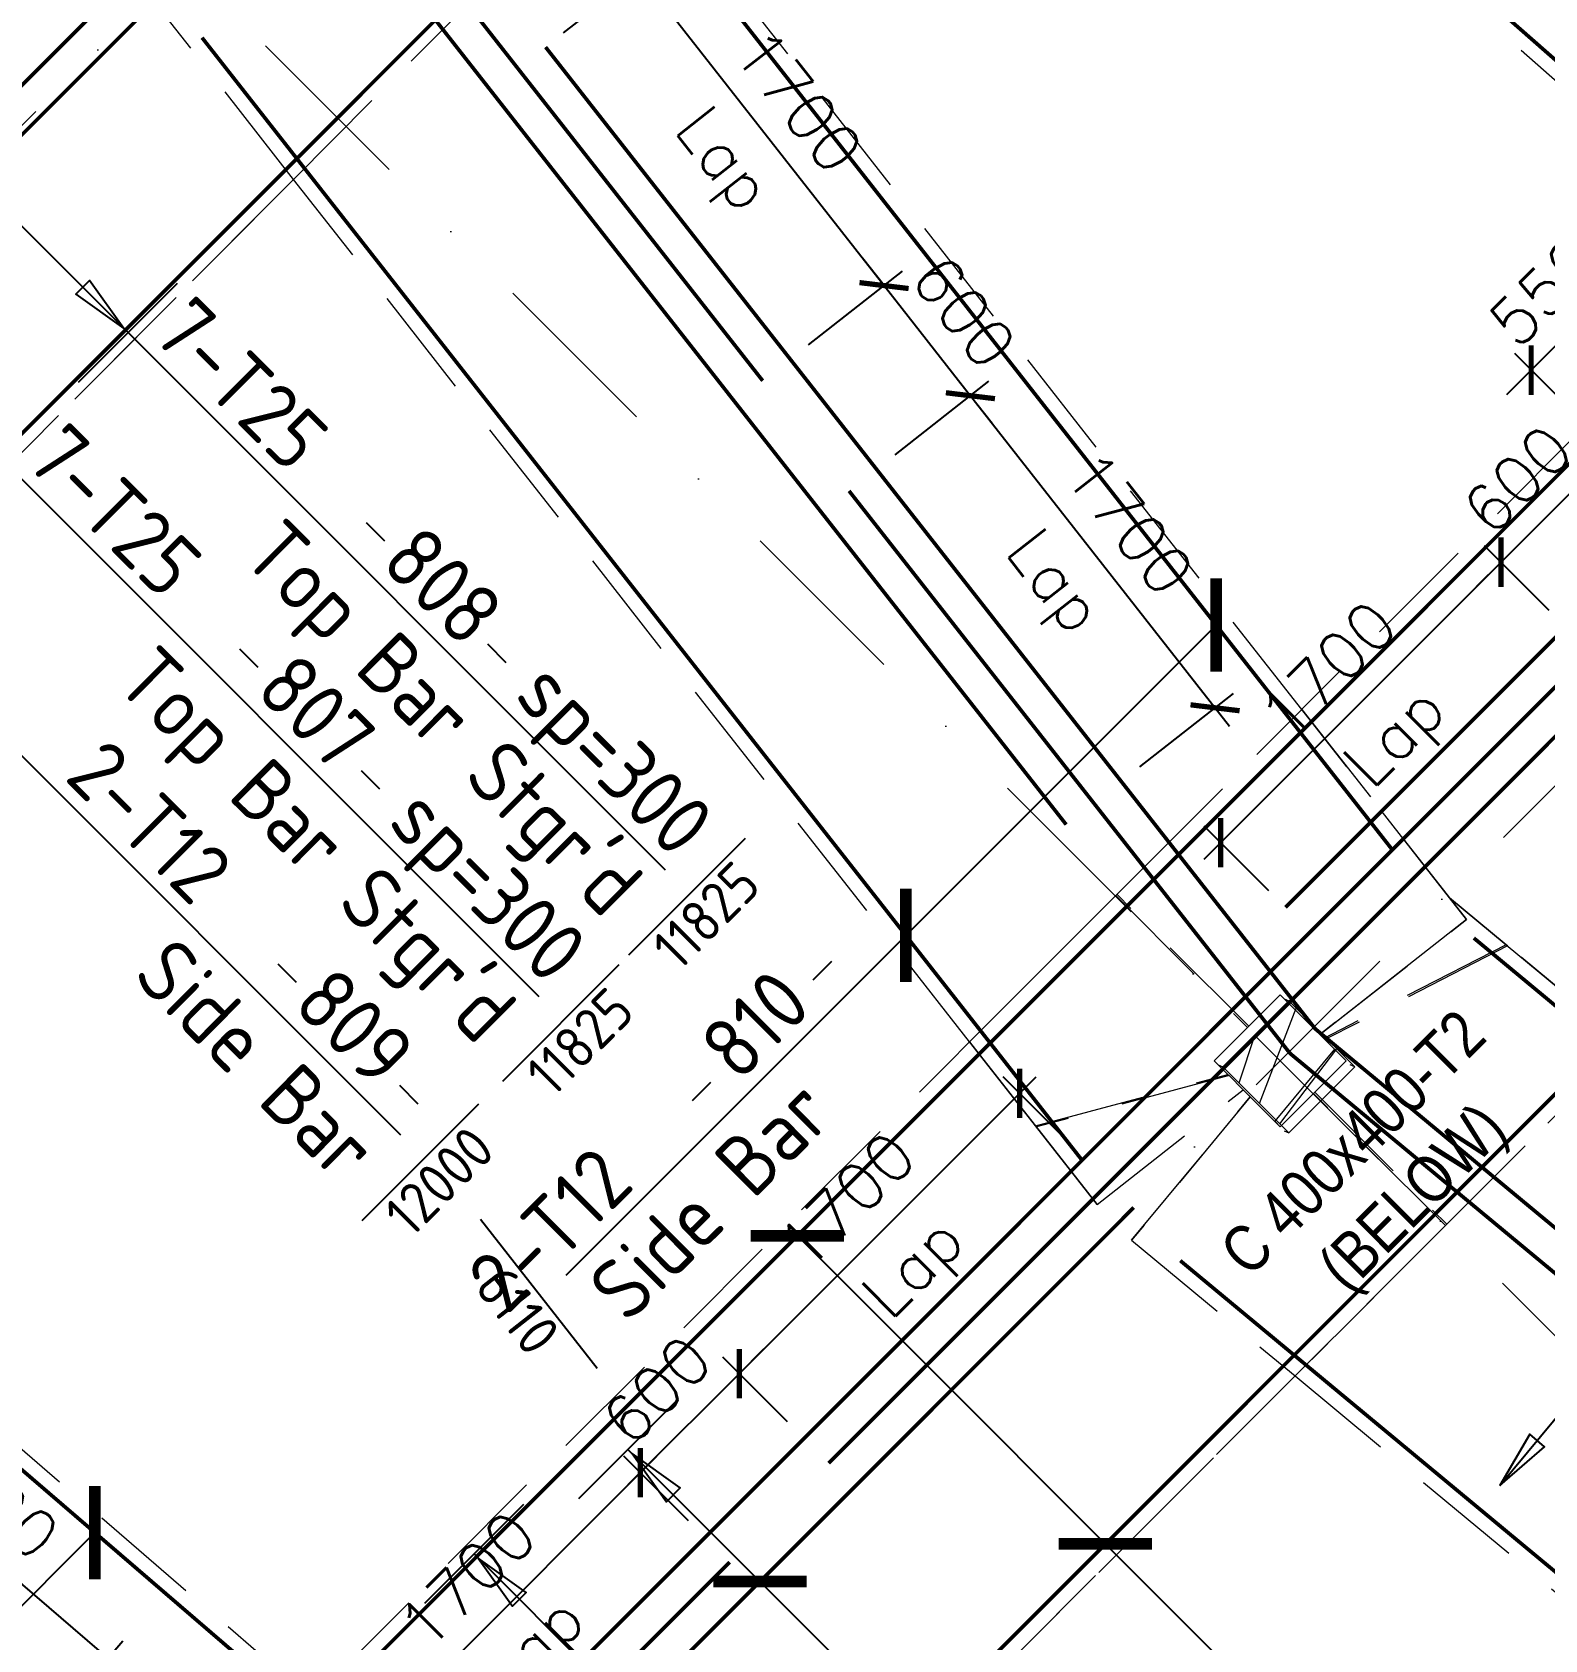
# Model space of a CAD drawing. Extents: x 660761725 to 1323371458, y 2734871439 to 5470067957.
# Drawn here: x 662068528 to 662075015, y 2735060194 to 2735067085 of the extents above; entities that cross this region are included whole.
import ezdxf
from ezdxf.enums import TextEntityAlignment as Align

# ---------------------------------------------------------------- set-up
doc = ezdxf.new("R2010")
doc.units = 0
for name, pattern in [('AXES', [1.95, 1.2, -0.25, 0.25, -0.25]), ('Hidden', [714.375, 476.25, -238.125]), ('sbp_axis_short', [10, 5, -2.5, 0, -2.5])]:
    doc.linetypes.add(name, pattern=pattern)
doc.layers.add('A-DETL', color=5, linetype='Continuous', lineweight=9, true_color=0x0000ff)
for name, color, linetype, lineweight in [('A-FLOR-PATT', 7, 'Continuous', 15), ('S-COLS-IDEN', 7, 'Continuous', 9), ('S-GRID', 7, 'Continuous', 9)]:
    doc.layers.add(name, color=color, linetype=linetype, lineweight=lineweight)
for name, color, linetype in [('S-AXIS', 20, 'AXES'), ('S-DIMI', 100, 'Continuous'), ('S-RBAR-T12', 151, 'Continuous'), ('S-RBAR-T25', 51, 'Continuous'), ('S-RDIMO', 8, 'Continuous'), ('S-RSYMB', 7, 'Continuous'), ('S-SIMPLETEXT', 7, 'Continuous')]:
    doc.layers.add(name, color=color, linetype=linetype)
doc.styles.add('Arial Narrow_1', font='ARIALN.TTF', dxfattribs={"height": 199.9999999999998})
doc.styles.add('ARMACAD', font='isocp.shx')
doc.styles.add('ROMANS', font='romans.shx')
doc.dimstyles.new('S-DIMI-100', dxfattribs={"dimscale": 100, "dimtxt": 2, "dimasz": 1.5, "dimexe": 1, "dimexo": 1, "dimgap": 1, "dimtad": 1, "dimdec": 0, "dimzin": 12, "dimdsep": 46, "dimtxsty": 'ROMANS', "dimblk": 'ARCHTICK', "dimcen": 0.09, "dimdle": 1, "dimclrd": 8, "dimclre": 8, "dimclrt": 4, "dimadec": 0, "dimazin": 3, "dimtfac": 1, "dimtdec": 0, "dimtix": 1, "dimtmove": 1, "dimatfit": 3, "dimtolj": 1, "dimtzin": 0, "dimarcsym": 0})
pattern_1 = [(74.99999999999999, (0, 0), (-153.3407249233896, 41.08752341002518), [])]

# ---------------------------------------------------------------- blocks, each defined once
blk = doc.blocks.new('I am… All Range.')
at = {"layer": 'S-GRID', "color": 8, "linetype": 'sbp_axis_short', "lineweight": 13, "ltscale": 150}
for p, q in [((662618010.1861551, 2734519029.21969), (662684113.7569702, 2734585132.790505)), ((662622712.44625, 2734514326.959595), (662688816.0170653, 2734580430.53041)), ((662656650.5753036, 2734569695.938403), (662679193.2130787, 2734547153.300627))]:
    blk.add_line(p, q, dxfattribs=at)
blk = doc.blocks.new('I am… Atomic.')
at = {"layer": 'A-FLOR-PATT', "transparency": 33554600}
h = blk.add_hatch(dxfattribs=at)
h.set_pattern_fill('ANSI31', color=8, scale=50, angle=30, style=0)
h.set_pattern_definition(pattern_1)
edge = h.paths.add_edge_path()
edge.add_line((662389967.6433319, 2734579123.010657), (662390007.8012236, 2734579503.468677))
edge.add_line((662342114.705975, 2734544592.546931), (662390007.8012234, 2734579503.468677))
edge.add_line((662363195.8073889, 2734559608.047176), (662389967.7690635, 2734579123.040917))
edge.add_line((662362417.6524743, 2734559040.823584), (662363719.8899552, 2734559990.06879))
edge.add_line((662346720.4841449, 2734547598.623516), (662362783.6519626, 2734559307.613063))
edge.add_line((662345821.5310795, 2734546943.346041), (662347578.010761, 2734548223.703842))
edge.add_line((662342292.6126368, 2734544370.997322), (662346307.4227723, 2734547297.529027))
edge.add_line((662325865.2845687, 2734528370.671522), (662342114.6925843, 2734544592.5523))
edge.add_line((662340490.7204528, 2734542572.157625), (662342149.9785906, 2734544228.604904))
edge.add_line((662339422.0417168, 2734541505.28928), (662341320.3495216, 2734543400.381265))
edge.add_line((662336597.6306283, 2734538685.662872), (662340136.8031961, 2734542218.839921))
edge.add_line((662332705.8949801, 2734534800.520002), (662336243.7133716, 2734538332.345168))
edge.add_line((662332253.0745114, 2734534348.466631), (662332782.9359009, 2734534877.430412))
edge.add_line((662326312.3910785, 2734528417.846987), (662332351.9776915, 2734534447.202265))
edge.add_line((662325865.2845687, 2734528370.671522), (662326312.3910785, 2734528417.846987))
h = blk.add_hatch(dxfattribs=at)
h.set_pattern_fill('ANSI31', color=8, scale=50, angle=30, style=0)
h.set_pattern_definition(pattern_1)
edge = h.paths.add_edge_path()
edge.add_line((662389967.6433319, 2734579123.010657), (662390007.8012236, 2734579503.468677))
edge.add_line((662390178.8400514, 2734578972.951882), (662393574.2351673, 2734576558.543434))
edge.add_line((662390389.9110394, 2734578822.862847), (662389967.7690635, 2734579123.040917))
edge.add_line((662401600.1085552, 2734571260.373601), (662390007.8012234, 2734579503.468677))
edge.add_line((662401045.2346829, 2734570742.112331), (662400996.5411683, 2734571280.666277))
edge.add_line((662400996.5411683, 2734571280.666277), (662391834.41239, 2734577795.702194))
edge.add_line((662401631.7932035, 2734570909.939), (662401600.1085552, 2734571260.373601))
edge.add_line((662398386.0115408, 2734568087.393885), (662401045.2346829, 2734570742.112331))
edge.add_line((662378065.801715, 2734545768.423274), (662383150.2610395, 2734551353.010825))
edge.add_line((662383150.2610395, 2734551353.010825), (662388234.7203641, 2734556937.598375))
edge.add_line((662388234.7203641, 2734556937.598375), (662393319.1796887, 2734562522.185926))
edge.add_line((662393319.1796887, 2734562522.185926), (662398403.6390133, 2734568106.773477))
edge.add_line((662377177.0145457, 2734544792.211362), (662378389.7704264, 2734546124.258873))
edge.add_line((662345219.5168241, 2734509691.243385), (662350637.7770958, 2734515642.46591))
edge.add_line((662350637.7770958, 2734515642.46591), (662356056.0373675, 2734521593.688435))
edge.add_line((662356056.0373675, 2734521593.688435), (662361474.2976393, 2734527544.91096))
edge.add_line((662361474.2976393, 2734527544.91096), (662366892.5579109, 2734533496.133485))
edge.add_line((662366892.5579109, 2734533496.133485), (662372310.8181826, 2734539447.35601))
edge.add_line((662372310.8181826, 2734539447.35601), (662377729.0784543, 2734545398.578536))
edge.add_line((662345267.5598451, 2734509156.384884), (662400082.3408674, 2734569362.972085))
edge.add_line((662401418.6805061, 2734570690.601139), (662400941.3227103, 2734570214.051982))
edge.add_line((662400082.3408674, 2734569362.972085), (662401631.7932035, 2734570909.939))
h = blk.add_hatch(dxfattribs=at)
h.set_pattern_fill('ANSI31', color=8, scale=50, angle=30, style=0)
h.set_pattern_definition(pattern_1)
edge = h.paths.add_edge_path()
edge.add_line((662345468.2720397, 2734510142.524049), (662345661.1307589, 2734509588.669044))
edge.add_line((662345219.5168241, 2734509691.243385), (662350637.7770958, 2734515642.46591))
edge.add_line((662350637.7770958, 2734515642.46591), (662356056.0373675, 2734521593.688435))
edge.add_line((662356056.0373675, 2734521593.688435), (662361474.2976393, 2734527544.91096))
edge.add_line((662361474.2976393, 2734527544.91096), (662366892.5579109, 2734533496.133485))
edge.add_line((662366892.5579109, 2734533496.133485), (662372310.8181826, 2734539447.35601))
edge.add_line((662372310.8181826, 2734539447.35601), (662377729.0784543, 2734545398.578536))
edge.add_line((662345267.5598451, 2734509156.384884), (662400082.3408674, 2734569362.972085))
h = blk.add_hatch(dxfattribs=at)
h.set_pattern_fill('ANSI31', color=8, scale=50, angle=30, style=0)
h.set_pattern_definition(pattern_1)
h.paths.add_polyline_path([(662380192.7051047, 2734559237.537661), (662379909.9135776, 2734558954.746356), (662380192.2369643, 2734558671.943748), (662380475.0284916, 2734558954.735054)])
at = {"layer": 'A-DETL', "color": 8, "linetype": 'Hidden', "lineweight": 9}
for p, q in [((662380192.7051047, 2734559237.537661), (662379909.9135776, 2734558954.746356)), ((662380172.0984439, 2734559245.793886), (662380192.7051047, 2734559237.537661)), ((662380475.0284916, 2734558954.735054), (662380192.7051047, 2734559237.537661)), ((662379888.9645349, 2734558963.139759), (662379909.9135776, 2734558954.746356)), ((662379909.9135776, 2734558954.746356), (662380192.2369643, 2734558671.943748)), ((662380192.2369643, 2734558671.943748), (662380475.0284916, 2734558954.735054)), ((662380474.9117798, 2734558954.781815), (662380455.2210374, 2734558962.67107)), ((662380172.0871284, 2734558680.016943), (662380192.1202525, 2734558671.99051))]:
    blk.add_line(p, q, dxfattribs=at)
at = {"layer": 'S-COLS-IDEN', "color": 8, "char_height": 199.9999999999998, "attachment_point": 1, "rotation": 44.99999999999995, "style": 'Arial Narrow_1'}
for s, insert, width in [('C 400x400-T2', (662379881.7362993, 2734558188.091318), 1819.830624999998), ('(BELOW)', (662380302.685805, 2734558122.610284), 1218.564999999999)]:
    blk.add_mtext(s, dxfattribs=dict(at, insert=insert, width=width))
blk = doc.blocks.new('I am… Domination.')
at = {"layer": 'S-RDIMO', "color": 9, "linetype": 'Hidden', "lineweight": 9}
for p, q in [((662377966.3237282, 2734566139.302997), (662382192.4214953, 2734562430.927086)), ((662375924.8058695, 2734562758.880412), (662377346.4414991, 2734564187.081566)), ((662375924.8058695, 2734562758.880412), (662377346.4414991, 2734564187.081566)), ((662380248.2229004, 2734560486.728511), (662377346.4414991, 2734564187.081566)), ((662375924.8058695, 2734562758.880412), (662375310.212092, 2734563542.610695)), ((662382938.7847122, 2734563177.290303), (662379450.0051303, 2734559688.510721)), ((662372467.747779, 2734559285.856626), (662375924.8058695, 2734562758.880412)), ((662375924.8058695, 2734562758.880412), (662372467.747779, 2734559285.856626)), ((662378823.7015889, 2734559062.20718), (662375924.8058695, 2734562758.880412)), ((662379549.9254682, 2734559788.431059), (662380248.2229091, 2734560486.7285)), ((662380881.935059, 2734559678.618458), (662380248.2229091, 2734560486.7285)), ((662380248.2229091, 2734560486.7285), (662380881.9350667, 2734559678.618449)), ((662378823.7015889, 2734559062.20718), (662379549.9254682, 2734559788.431059)), ((662379450.0051303, 2734559688.510721), (662375348.5351304, 2734555587.040721)), ((662379450.0051303, 2734559688.510721), (662380015.270132, 2734559123.24572)), ((662380020.6605989, 2734559128.636187), (662379456.3041008, 2734559692.992685)), ((662380953.9217821, 2734559586.820954), (662380881.9350667, 2734559678.618449)), ((662380881.9350667, 2734559678.618449), (662381123.9015905, 2734559477.9141)), ((662380953.9217821, 2734559586.820954), (662380881.9350667, 2734559678.618449)), ((662380881.9350667, 2734559678.618449), (662380953.9217898, 2734559586.820944)), ((662381123.9015905, 2734559477.9141), (662380881.9350766, 2734559678.61844)), ((662380953.9217898, 2734559586.820944), (662380325.5131698, 2734559093.223719)), ((662380325.5552689, 2734559093.18162), (662380954.1480019, 2734559586.532478)), ((662380325.6132509, 2734559093.123638), (662380954.3994904, 2734559586.21178)), ((662380954.3994904, 2734559586.21178), (662380954.1480019, 2734559586.532478)), ((662381123.9015905, 2734559477.9141), (662380341.8612314, 2734559076.875657)), ((662381130.0162009, 2734559472.842205), (662380347.286585, 2734559071.450304)), ((662381123.9015905, 2734559477.9141), (662381130.0162009, 2734559472.842205)), ((662381130.0162009, 2734559472.842205), (662381123.9015905, 2734559477.9141)), ((662381123.9015905, 2734559477.9141), (662381639.8615359, 2734559049.940002)), ((662386503.502241, 2734555015.688388), (662381123.9015905, 2734559477.9141)), ((662376004.9775039, 2734556243.483095), (662372467.747779, 2734559285.856626)), ((662380155.3806504, 2734559263.356238), (662380020.6603906, 2734559128.635978)), ((662380325.5131698, 2734559093.223719), (662380155.3806523, 2734559263.356236)), ((662380015.270132, 2734559123.24572), (662379872.5379379, 2734558980.513525)), ((662379948.3392528, 2734559056.314841), (662380015.270132, 2734559123.24572)), ((662380020.6603906, 2734559128.635978), (662380015.270132, 2734559123.24572)), ((662380304.5520624, 2734559114.184826), (662380341.8612314, 2734559076.875657)), ((662380341.8612314, 2734559076.875657), (662380325.5552689, 2734559093.18162)), ((662379106.1791905, 2734558701.991605), (662378823.7015889, 2734559062.20718)), ((662378823.7015889, 2734559062.20718), (662379106.1791905, 2734558701.991605)), ((662380388.2217578, 2734559030.515131), (662380291.1707716, 2734558913.511738)), ((662380341.8612314, 2734559076.875657), (662380388.2217578, 2734559030.515131)), ((662380347.286585, 2734559071.450304), (662380341.8612314, 2734559076.875657)), ((662380438.2233628, 2734558980.513525), (662380347.286585, 2734559071.450304)), ((662380388.2217578, 2734559030.515131), (662380438.2233628, 2734558980.513525)), ((662381639.8615359, 2734559049.940002), (662380868.996153, 2734558279.074619)), ((662380869.6091596, 2734558279.687626), (662381639.8615359, 2734559049.940002)), ((662379872.5379379, 2734558980.513525), (662379931.2244226, 2734558921.827041)), ((662380438.2233628, 2734558980.513525), (662380237.7305814, 2734558780.020744)), ((662380303.5033113, 2734558845.793474), (662380438.2233628, 2734558980.513525)), ((662379106.1791905, 2734558701.991605), (662379931.2244226, 2734558921.827041)), ((662379935.9550122, 2734558917.096451), (662379110.0653226, 2734558697.036007)), ((662379931.2244226, 2734558921.827041), (662379935.9550122, 2734558917.096451)), ((662379935.9550122, 2734558917.096451), (662379996.6325474, 2734558856.418916)), ((662380291.1707716, 2734558913.511738), (662380131.7433406, 2734558721.308123)), ((662379370.2658561, 2734558365.22816), (662379996.6325474, 2734558856.418916)), ((662379370.7548053, 2734558364.604652), (662379996.7473645, 2734558856.304099)), ((662379517.7646952, 2734558211.680135), (662380027.2012796, 2734558825.850184)), ((662380027.32725, 2734558825.724214), (662379518.4385419, 2734558211.121199)), ((662379996.7473645, 2734558856.304099), (662380027.2012796, 2734558825.850184)), ((662380023.734477, 2734558829.316987), (662380021.7040626, 2734558831.347401)), ((662380027.2012796, 2734558825.850184), (662380023.734477, 2734558829.316987)), ((662380027.32725, 2734558825.724214), (662380155.3806504, 2734558697.670813)), ((662380237.7305814, 2734558780.020744), (662380298.1128445, 2734558840.403007)), ((662380298.1128445, 2734558840.403007), (662380303.5031031, 2734558845.793266)), ((662380864.2186927, 2734558274.297159), (662380298.1128445, 2734558840.403007)), ((662380303.5033113, 2734558845.793474), (662380869.6091596, 2734558279.687626)), ((662380155.3806504, 2734558697.670813), (662380237.7305814, 2734558780.020744)), ((662380237.7305814, 2734558780.020744), (662380155.3806504, 2734558697.670813)), ((662379370.2658561, 2734558365.22816), (662379106.1791905, 2734558701.991605)), ((662379106.1791905, 2734558701.991605), (662379370.2658561, 2734558365.22816)), ((662379110.0653226, 2734558697.036007), (662379106.1791905, 2734558701.991605)), ((662379106.1791905, 2734558701.991605), (662379110.0653226, 2734558697.036007)), ((662380155.3806504, 2734558697.670813), (662380131.7433406, 2734558721.308123)), ((662379370.7548053, 2734558364.604652), (662379370.2658561, 2734558365.22816)), ((662380219.5175982, 2734557629.596065), (662380864.2186927, 2734558274.297159)), ((662380864.2186927, 2734558274.297159), (662380219.5175982, 2734557629.596065)), ((662380864.2186927, 2734558274.297159), (662380869.6089514, 2734558279.687418)), ((662380868.996153, 2734558279.074619), (662380864.2186927, 2734558274.297159)), ((662379518.4385419, 2734558211.121199), (662379517.7646952, 2734558211.680135)), ((662379518.4385419, 2734558211.121199), (662380219.5175982, 2734557629.596065)), ((662377511.4928744, 2734554921.571341), (662380219.5175982, 2734557629.596065)), ((662380219.5175982, 2734557629.596065), (662377511.4928744, 2734554921.571341)), ((662380219.5175982, 2734557629.596065), (662385106.8360206, 2734553575.704457))]:
    blk.add_line(p, q, dxfattribs=at)
blk = doc.blocks.new('_ARCHTICK')
at = {"color": 0, "linetype": 'ByBlock', "const_width": 0.15}
blk.add_lwpolyline([(-0.5, -0.5), (0.5, 0.5)], dxfattribs=at)
blk = doc.blocks.new('*D761')
at = {"layer": 'S-DIMI', "color": 8, "lineweight": -2, "transparency": 16777216}
for p, q in [((662069863.200606, 2735059637.750566), (662071206.6588749, 2735060981.298064)), ((662071342.9148915, 2735060703.634437), (662071065.2375187, 2735060981.293368)), ((662070140.8732827, 2735059501.51299), (662069863.1959096, 2735059779.171922))]:
    blk.add_line(p, q, dxfattribs=at)
at = {"layer": 'S-DIMI', "color": 8, "lineweight": -2, "transparency": 16777216, "xscale": 150, "yscale": 150, "zscale": 150}
for p, rotation in [((662071135.950545, 2735060910.585038), 45.00190267468847), ((662069933.9089359, 2735059708.463592), 225.0019026746884)]:
    blk.add_blockref('_ARCHTICK', p, dxfattribs=dict(at, rotation=rotation))
at = {"layer": 'S-DIMI', "color": 4, "transparency": 16777216, "char_height": 200, "attachment_point": 5, "rotation": 45.00190267468847, "style": 'ROMANS'}
for s, insert in [('\\A1;1700', (662070393.5036883, 2735060450.940975)), ('\\A1;Lap', (662070699.9268022, 2735060144.538211))]:
    blk.add_mtext(s, dxfattribs=dict(at, insert=insert))
blk = doc.blocks.new('*D762')
at = {"layer": 'S-DIMI', "color": 8, "lineweight": -2, "transparency": 16777216}
for p, q in [((662071560.2005259, 2735061334.863194), (662071666.2630209, 2735061440.932733)), ((662071767.1648715, 2735061127.912593), (662071489.4874996, 2735061405.571524)), ((662071135.9505464, 2735060910.585036), (662071560.2005259, 2735061334.863194)), ((662071342.9148916, 2735060703.634436), (662071065.2375201, 2735060981.293366)), ((662071135.9505464, 2735060910.585036), (662071029.8880514, 2735060804.515497))]:
    blk.add_line(p, q, dxfattribs=at)
at = {"layer": 'S-DIMI', "color": 8, "lineweight": -2, "transparency": 16777216, "xscale": 150, "yscale": 150, "zscale": 150}
for p, rotation in [((662071560.2005259, 2735061334.863194), 225.0019026746884), ((662071135.9505464, 2735060910.585036), 45.00190267468847)]:
    blk.add_blockref('_ARCHTICK', p, dxfattribs=dict(at, rotation=rotation))
at = {"layer": 'S-DIMI', "color": 4, "transparency": 16777216, "insert": (662071206.6494838, 2735061264.140775), "char_height": 200, "attachment_point": 5, "rotation": 45.00190267468847, "style": 'ROMANS'}
blk.add_mtext('\\A1;600', dxfattribs=at)
blk = doc.blocks.new('*D763')
at = {"layer": 'S-DIMI', "color": 8, "lineweight": -2, "transparency": 16777216}
for p, q in [((662071489.4921963, 2735061264.150167), (662072832.950465, 2735062607.697666)), ((662072969.2064801, 2735062330.034039), (662072691.5291088, 2735062607.692969)), ((662071767.1648715, 2735061127.912593), (662071489.4875, 2735061405.571523))]:
    blk.add_line(p, q, dxfattribs=at)
at = {"layer": 'S-DIMI', "color": 8, "lineweight": -2, "transparency": 16777216, "xscale": 150, "yscale": 150, "zscale": 150}
for p, rotation in [((662072762.242135, 2735062536.984639), 45.00190267468847), ((662071560.2005262, 2735061334.863194), 225.0019026746884)]:
    blk.add_blockref('_ARCHTICK', p, dxfattribs=dict(at, rotation=rotation))
at = {"layer": 'S-DIMI', "color": 4, "transparency": 16777216, "char_height": 200, "attachment_point": 5, "rotation": 45.00190267468847, "style": 'ROMANS'}
for s, insert in [('\\A1;1700', (662072019.7952782, 2735062077.340577)), ('\\A1;Lap', (662072326.218392, 2735061770.937813))]:
    blk.add_mtext(s, dxfattribs=dict(at, insert=insert))
blk = doc.blocks.new('*D764')
at = {"layer": 'S-DIMI', "color": 8, "lineweight": -2, "transparency": 16777216}
for p, q in [((662073554.04082, 2735063540.644093), (662074897.4990884, 2735064884.191591)), ((662075033.7551035, 2735064606.527966), (662074756.0777323, 2735064884.186895)), ((662073831.713495, 2735063404.406519), (662073554.0361238, 2735063682.065449))]:
    blk.add_line(p, q, dxfattribs=at)
at = {"layer": 'S-DIMI', "color": 8, "lineweight": -2, "transparency": 16777216, "xscale": 150, "yscale": 150, "zscale": 150}
for p, rotation in [((662074826.7907585, 2735064813.478565), 45.00190267468847), ((662073624.7491499, 2735063611.35712), 225.0019026746884)]:
    blk.add_blockref('_ARCHTICK', p, dxfattribs=dict(at, rotation=rotation))
at = {"layer": 'S-DIMI', "color": 4, "transparency": 16777216, "char_height": 200, "attachment_point": 5, "rotation": 45.00190267468847, "style": 'ROMANS'}
for s, insert in [('\\A1;1700', (662074084.343902, 2735064353.834502)), ('\\A1;Lap', (662074390.7670158, 2735064047.431738))]:
    blk.add_mtext(s, dxfattribs=dict(at, insert=insert))
blk = doc.blocks.new('*D765')
at = {"layer": 'S-DIMI', "color": 8, "lineweight": -2, "transparency": 16777216}
for p, q in [((662075251.0407385, 2735065237.756722), (662075357.1032332, 2735065343.826262)), ((662075458.0050838, 2735065030.806122), (662075180.3277122, 2735065308.465053)), ((662074826.7907585, 2735064813.478565), (662075251.0407385, 2735065237.756722)), ((662075033.7551036, 2735064606.527965), (662074756.0777322, 2735064884.186895)), ((662074826.7907585, 2735064813.478565), (662074720.7282635, 2735064707.409026))]:
    blk.add_line(p, q, dxfattribs=at)
at = {"layer": 'S-DIMI', "color": 8, "lineweight": -2, "transparency": 16777216, "xscale": 150, "yscale": 150, "zscale": 150}
for p, rotation in [((662075251.0407385, 2735065237.756722), 225.0019026746884), ((662074826.7907585, 2735064813.478565), 45.00190267468847)]:
    blk.add_blockref('_ARCHTICK', p, dxfattribs=dict(at, rotation=rotation))
at = {"layer": 'S-DIMI', "color": 4, "transparency": 16777216, "insert": (662074897.4896961, 2735065167.034304), "char_height": 200, "attachment_point": 5, "rotation": 45.00190267468847, "style": 'ROMANS'}
blk.add_mtext('\\A1;600', dxfattribs=at)
blk = doc.blocks.new('*D793')
at = {"layer": 'S-DIMI', "color": 8, "lineweight": -2, "transparency": 16777216}
for p, q in [((662067295.5083125, 2735060911.493901), (662067628.559943, 2735061298.718045)), ((662067487.5368842, 2735061288.111589), (662068928.0166874, 2735060049.154374)), ((662068585.4187013, 2735059804.18582), (662068917.4102312, 2735060190.177433))]:
    blk.add_line(p, q, dxfattribs=at)
at = {"layer": 'S-DIMI', "color": 8, "lineweight": -2, "transparency": 16777216, "xscale": 150, "yscale": 150, "zscale": 150}
for p, rotation in [((662067563.3516417, 2735061222.903288), 139.3011632507765), ((662068852.2019299, 2735060114.362676), 319.3011632507765)]:
    blk.add_blockref('_ARCHTICK', p, dxfattribs=dict(at, rotation=rotation))
at = {"layer": 'S-DIMI', "color": 4, "transparency": 16777216, "char_height": 200, "attachment_point": 5, "rotation": 319.30116325077654, "style": 'ROMANS'}
for s, insert in [('\\A1;1700', (662068338.1933882, 2735060820.262496)), ('\\A1;Lap', (662068055.6240832, 2735060491.731881))]:
    blk.add_mtext(s, dxfattribs=dict(at, insert=insert))
blk = doc.blocks.new('*D797')
at = {"layer": 'S-DIMI', "color": 8, "lineweight": -2, "transparency": 16777216}
for p, q in [((662071070.5139229, 2735067415.572392), (662072242.9651809, 2735065920.461996)), ((662070807.2714694, 2735067082.059315), (662071210.9119623, 2735067398.590325)), ((662071857.5860302, 2735065745.332221), (662072259.9472477, 2735066060.860035))]:
    blk.add_line(p, q, dxfattribs=at)
at = {"layer": 'S-DIMI', "color": 8, "lineweight": -2, "transparency": 16777216, "xscale": 150, "yscale": 150, "zscale": 150}
for p, rotation in [((662071132.2219093, 2735067336.882339), 128.1032026778665), ((662072181.2571948, 2735065999.152049), 308.1032026778665)]:
    blk.add_blockref('_ARCHTICK', p, dxfattribs=dict(at, rotation=rotation))
at = {"layer": 'S-DIMI', "color": 4, "transparency": 16777216, "char_height": 200, "attachment_point": 5, "rotation": 308.1032026778665, "style": 'ROMANS'}
for s, insert in [('\\A1;1700', (662071814.119658, 2735066791.433167)), ('\\A1;Lap', (662071473.1294284, 2735066524.031893))]:
    blk.add_mtext(s, dxfattribs=dict(at, insert=insert))
blk = doc.blocks.new('*D798')
at = {"layer": 'S-DIMI', "color": 8, "lineweight": -2, "transparency": 16777216}
for p, q in [((662072181.2572012, 2735065999.152053), (662072088.6952221, 2735066117.187133)), ((662071857.5860307, 2735065745.33222), (662072259.9472542, 2735066060.860039)), ((662072181.2572012, 2735065999.152053), (662072551.5049479, 2735065527.011952)), ((662072228.2852869, 2735065273.546189), (662072630.1950009, 2735065588.719938)), ((662072551.5049479, 2735065527.011952), (662072644.0669272, 2735065408.976873))]:
    blk.add_line(p, q, dxfattribs=at)
at = {"layer": 'S-DIMI', "color": 8, "lineweight": -2, "transparency": 16777216, "xscale": 150, "yscale": 150, "zscale": 150}
for p, rotation in [((662072181.2572012, 2735065999.152053), 308.1032026778665), ((662072551.5049479, 2735065527.011952), 128.1032026778665)]:
    blk.add_blockref('_ARCHTICK', p, dxfattribs=dict(at, rotation=rotation))
at = {"layer": 'S-DIMI', "color": 4, "transparency": 16777216, "insert": (662072523.7611806, 2735065886.497975), "char_height": 200, "attachment_point": 5, "rotation": 308.1032026778665, "style": 'ROMANS'}
blk.add_mtext('\\A1;600', dxfattribs=at)
blk = doc.blocks.new('*D799')
at = {"layer": 'S-DIMI', "color": 8, "lineweight": -2, "transparency": 16777216}
for p, q in [((662072228.2852871, 2735065273.546186), (662072630.1950068, 2735065588.719941)), ((662072489.7969675, 2735065605.702008), (662073662.248225, 2735064110.591613)), ((662073278.5998478, 2735063936.819094), (662073679.2302916, 2735064250.989652))]:
    blk.add_line(p, q, dxfattribs=at)
at = {"layer": 'S-DIMI', "color": 8, "lineweight": -2, "transparency": 16777216, "xscale": 150, "yscale": 150, "zscale": 150}
for p, rotation in [((662072551.5049539, 2735065527.011955), 128.1032026778665), ((662073600.5402386, 2735064189.281666), 308.1032026778665)]:
    blk.add_blockref('_ARCHTICK', p, dxfattribs=dict(at, rotation=rotation))
at = {"layer": 'S-DIMI', "color": 4, "transparency": 16777216, "char_height": 200, "attachment_point": 5, "rotation": 308.1032026778665, "style": 'ROMANS'}
for s, insert in [('\\A1;1700', (662073233.4027026, 2735064981.562783)), ('\\A1;Lap', (662072892.412473, 2735064714.161509))]:
    blk.add_mtext(s, dxfattribs=dict(at, insert=insert))
blk = doc.blocks.new('*D728')
at = {"layer": 'S-DIMI', "color": 8, "lineweight": -2, "transparency": 16777216}
for p, q in [((662075563.4065752, 2735065806.964638), (662075274.1979063, 2735066096.17917)), ((662075344.9078677, 2735066025.467775), (662075450.9749596, 2735066131.532717)), ((662074955.9951968, 2735065636.562987), (662075344.9078677, 2735066025.467775)), ((662075174.4883109, 2735065418.065444), (662074885.2852354, 2735065707.274382)), ((662074955.9951968, 2735065636.562987), (662074849.9281046, 2735065530.498044))]:
    blk.add_line(p, q, dxfattribs=at)
at = {"layer": 'S-DIMI', "color": 8, "lineweight": -2, "transparency": 16777216, "xscale": 150, "yscale": 150, "zscale": 150}
for p, rotation in [((662075344.9078677, 2735066025.467775), 224.9994193251146), ((662074955.9951968, 2735065636.562987), 44.99941932511464)]:
    blk.add_blockref('_ARCHTICK', p, dxfattribs=dict(at, rotation=rotation))
at = {"layer": 'S-DIMI', "color": 4, "transparency": 16777216, "char_height": 200, "attachment_point": 5, "rotation": 44.99941932511465, "style": 'ROMANS'}
for s, insert in [('\\A1;550', (662075009.0316093, 2735065972.43817)), ('\\A1;Lap', (662075315.4414425, 2735065666.022126))]:
    blk.add_mtext(s, dxfattribs=dict(at, insert=insert))
blk = doc.blocks.new('cadf_04')
at = {"color": 8, "const_width": 0.5000000000000002}
blk.add_lwpolyline([(1.414213560521603, 1.414213564246893), (-1.414213556796312, -1.414213556796312)], dxfattribs=at)
blk = doc.blocks.new('CADF_02')
at = {"color": 0}
blk.add_lwpolyline([(0, 0), (2.5, -0.4166666679084301), (2.5, 0.4166666679084301)], close=True, dxfattribs=at)
blk = doc.blocks.new('cadf_03')
at = {"color": 8}
blk.add_lwpolyline([(-3.725290298461914e-09, 2.99999999627471), (3.725290298461914e-09, -3.000000007450581)], dxfattribs=at)
blk.add_blockref('CADF_02', (0.2513523101806641, 0), dxfattribs=at)
blk = doc.blocks.new('cadf_10')
at = {"color": 1}
for p, q in [((-4.158496580606208, 1.201089783226742), (-5.644468778018359, 1.201089783226742)), ((4.158496580606207, 1.201089783226742), (5.644468778018359, 1.201089783226742))]:
    blk.add_line(p, q, dxfattribs=at)
at = {"style": 'ARMACAD'}
for tag, p in [('$COM1', (-10.93526643674234, 2.542619974829577)), ('$COM2', (-9.757982686735758, -5.302973364669228))]:
    blk.add_attdef(tag, text='', height=3.5, dxfattribs=at).set_placement(p, align=Align.BOTTOM_RIGHT)
at = {"color": 1, "style": 'ARMACAD'}
blk.add_attdef('$NUM', text='', height=3.5, dxfattribs=at).set_placement((0, 0), align=Align.CENTER)
blk = doc.blocks.new('*U903', base_point=(662069367.7492183, 2735061336.358652))
at = {"layer": 'S-RSYMB'}
blk.add_lwpolyline([(662069367.7492183, 2735061086.342047), (662069867.7492183, 2735061586.375256)], dxfattribs=at)
at = {"layer": 'S-RSYMB', "style": 'ARMACAD'}
blk.add_attdef('D0', text='', height=180, rotation=45.00190269098437, dxfattribs=at).set_placement((662069699.0691985, 2735061255.044072), align=Align.MIDDLE_CENTER)
blk = doc.blocks.new('*U904', base_point=(662070580.7667087, 2735062549.37171))
at = {"layer": 'S-RSYMB'}
blk.add_lwpolyline([(662070580.7667087, 2735062299.355105), (662071080.7667087, 2735062799.388315)], dxfattribs=at)
at = {"layer": 'S-RSYMB', "style": 'ARMACAD'}
blk.add_attdef('D0', text='', height=180, rotation=45.00190269139276, dxfattribs=at).set_placement((662070912.0866889, 2735062468.057131), align=Align.MIDDLE_CENTER)
blk = doc.blocks.new('*U905', base_point=(662069148.4222046, 2735061117.032439))
at = {"layer": 'S-RSYMB'}
blk.add_lwpolyline([(662069148.4222046, 2735060867.049193), (662069648.4222046, 2735061367.015685)], dxfattribs=at)
at = {"layer": 'S-RSYMB', "style": 'ARMACAD'}
blk.add_attdef('D0', text='', height=180, rotation=44.99808001699598, dxfattribs=at).set_placement((662069479.7367594, 2735061035.712434), align=Align.MIDDLE_CENTER)
blk = doc.blocks.new('*U906', base_point=(662068774.8421873, 2735065094.587799))
at = {"layer": 'S-RSYMB'}
blk.add_lwpolyline([(662068774.8421873, 2735065413.38792), (662069274.8421873, 2735064775.787677)], dxfattribs=at)
at = {"layer": 'S-RSYMB', "style": 'ARMACAD'}
blk.add_attdef('D0', text='', height=180, rotation=308.1032023344293, dxfattribs=at).set_placement((662068934.3486259, 2735065023.623615), align=Align.MIDDLE_CENTER)

msp = doc.modelspace()

# ---------------------------------------------------------------- linework, layer by layer
at = {"layer": 'S-RBAR-T12', "const_width": 16}
for points in [[(662071916.0087705, 2735069724.886545), (662076493.5383594, 2735065708.13128)], [(662063759.6490203, 2735060640.324194), (662072245.138423, 2735069125.397535)], [(662070587.2491938, 2735068392.280925), (662074357.6071193, 2735063584.318663)], [(662069256.7462806, 2735067061.778012), (662073027.1042068, 2735062253.81575)], [(662067141.7358108, 2735057258.071565), (662075627.1032825, 2735065743.266842)], [(662068462.5780896, 2735055937.164519), (662076947.9454573, 2735064422.3599)], [(662065615.0931134, 2735063390.589413), (662070217.0482987, 2735059432.444839)], [(662074710.0876703, 2735063202.269671), (662080394.1824654, 2735058487.474728)], [(662073451.1736995, 2735061819.523771), (662079135.2684947, 2735057104.728827)]]:
    msp.add_lwpolyline(points, dxfattribs=at)
at = {"layer": 'S-RBAR-T25', "linetype": 'Hidden', "const_width": 16}
for points in [[(662066923.0356946, 2735065084.021332), (662075283.206599, 2735073444.747508)], [(662065190.6745678, 2735063563.684223), (662073550.8454719, 2735071924.410398)], [(662071943.94074, 2735060951.239832), (662076942.8987889, 2735065950.094242)], [(662070211.5087433, 2735059430.973588), (662075210.4667919, 2735064429.827997)], [(662068055.733801, 2735056850.983669), (662073252.0585766, 2735062047.200713)], [(662066323.3018044, 2735055330.717425), (662071519.6265798, 2735060526.934469)]]:
    msp.add_lwpolyline(points, dxfattribs=at)
for points in [[(662073902.3078841, 2735063333.826046), (662081771.6498463, 2735071203.004859, -0.4142135623730951), (662081898.5755135, 2735071203.003543), (662082058.0264397, 2735071043.549311)], [(662065939.756943, 2735069953.91837), (662066964.0814751, 2735070901.641696, -0.4142135623730951), (662067090.9114969, 2735070896.715177), (662069773.7064273, 2735067997.07919, -0.02038978934199928), (662069778.4524794, 2735067991.510357), (662071660.8613756, 2735065591.061646)], [(662065817.7124094, 2735069864.955919), (662066842.0369415, 2735070812.679245, -0.4142135623730951), (662066968.8669633, 2735070807.752726), (662069659.4475573, 2735067899.701787, -0.02038979056982923), (662069664.1936095, 2735067894.132954), (662072962.1099782, 2735063688.628448)], [(662070729.8606899, 2735067021.354527), (662074023.9556807, 2735062820.723044, 0.05337938429344113), (662074037.281037, 2735062807.027086), (662077148.0465487, 2735060226.735307)], [(662072031.109292, 2735065118.921329), (662073915.8306406, 2735062715.523777, 0.05337938333327503), (662073929.1559968, 2735062701.82782), (662078822.6598903, 2735058642.805106)]]:
    msp.add_lwpolyline(points, format="xyb", dxfattribs=at)
at = {"layer": 'S-RDIMO'}
for p, q in [((662067701.9756286, 2735067035.223375), (662068939.8083904, 2735065797.472823)), ((662066472.6932313, 2735065994.429832), (662070107.8304272, 2735062359.279352)), ((662073604.9772142, 2735064544.072684), (662070816.0489755, 2735061755.154636)), ((662074822.0765883, 2735060856.172309), (662075939.6458039, 2735062203.498977)), ((662071809.6793286, 2735061925.911198), (662075525.7874618, 2735058209.789485)), ((662071083.0913986, 2735061010.177458), (662072320.8613061, 2735059772.38189)), ((662068796.9055811, 2735060653.910491), (662066053.9266522, 2735057910.941586)), ((662070423.1808665, 2735060562.416328), (662071660.9510034, 2735059324.620529))]:
    msp.add_line(p, q, dxfattribs=at)
for points in [[(662068939.8083904, 2735065797.472823), (662071242.9102939, 2735063494.355071)], [(662068291.2065752, 2735065360.920027), (662070700.3355193, 2735062951.782279)]]:
    msp.add_lwpolyline(points, dxfattribs=at)

# ---------------------------------------------------------------- block references
at = {"layer": 'S-AXIS'}
for name, p in [('I am… All Range.', (-593486.1820166111, 503695.4297404289)), ('I am… Atomic.', (-306275.5624856949, 503695.4297404289)), ('I am… Domination.', (-306275.5624856949, 503695.4297404289))]:
    msp.add_blockref(name, p, dxfattribs=at)
at = {"layer": 'S-RDIMO'}
for name, p, xscale, yscale, zscale, rotation in [('cadf_03', (662068939.8083904, 2735065797.472823), 99.99999999999996, 99.99999999999996, 99.99999999999996, 135.0019026899514), ('cadf_04', (662073604.9772142, 2735064544.072684), 100, 100, 100, 224.9998953206068), ('cadf_04', (662072274.4721648, 2735063213.572496), 100, 100, 100, 224.9998953206067), ('cadf_04', (662071809.6793286, 2735061925.911198), 99.99999999999999, 99.99999999999999, 99.99999999999999, 314.9998953070618), ('cadf_03', (662071083.0913986, 2735061010.177458), 99.99999999999996, 99.99999999999996, 99.99999999999996, 314.9994060830969), ('CADF_02', (662074822.0765884, 2735060856.172309), 100, 100, 100, 50.32525719830905), ('cadf_04', (662068796.9055486, 2735060653.910458), 99.99999999999989, 99.99999999999989, 99.99999999999989, 224.9998953087346), ('cadf_04', (662073130.5405407, 2735060605.023214), 100.0000000000001, 100.0000000000001, 100.0000000000001, 314.9998953070618), ('cadf_03', (662070423.1808667, 2735060562.416329), 99.99999999999999, 99.99999999999999, 99.99999999999999, 314.9994060418217), ('cadf_04', (662071649.0454757, 2735060444.211649), 99.99999999999999, 99.99999999999999, 99.99999999999999, 314.9994060665426), ('cadf_04', (662070989.1351728, 2735059996.450289), 100, 100, 100, 314.9994060445808)]:
    msp.add_blockref(name, p, dxfattribs=dict(at, xscale=xscale, yscale=yscale, zscale=zscale, rotation=rotation))
at = {"layer": 'S-RSYMB'}
for name, p, values in [('*U904', (662071087.2672553, 2735063380.542428), {'D0': '11825'}), ('*U903', (662070546.0809686, 2735062839.358119), {'D0': '11825'}), ('*U905', (662069943.0630155, 2735062241.280574), {'D0': '12000'}), ('*U906', (662070451.3714738, 2735061677.742342), {'D0': '6110'})]:
    msp.add_blockref(name, p, dxfattribs=at).add_auto_attribs(values)
at = {"layer": 'S-SIMPLETEXT'}
ref = msp.add_blockref('cadf_10', (662070197.0942265, 2735064619.724618), dxfattribs=dict(at, xscale=75.00000000203376, yscale=75, zscale=75, rotation=314.9998953087866))
ref.add_attrib('$NUM', '808', dxfattribs={"color": 1, "height": 262.5, "rotation": 314.9998969669697, "style": 'ARMACAD', "flags": 2}).set_placement((662070197.0942265, 2735064619.724618), align=Align.CENTER)
ref.add_attrib('$COM1', '7-T25         sp=300', dxfattribs={"height": 262.5, "rotation": 314.9998969669697, "style": 'ARMACAD', "flags": 2}).set_placement((662071282.6851231, 2735063534.129755), align=Align.RIGHT)
ref = msp.add_blockref('cadf_10', (662069654.5194519, 2735064077.151827), dxfattribs=dict(at, xscale=75.00000000203384, yscale=75, zscale=75, rotation=314.9998953087864))
ref.add_attrib('$NUM', '807', dxfattribs={"color": 1, "height": 262.5, "rotation": 314.9998969669697, "style": 'ARMACAD', "flags": 2}).set_placement((662069654.5194519, 2735064077.151827), align=Align.CENTER)
ref.add_attrib('$COM1', '7-T25         sp=300', dxfattribs={"height": 262.5, "rotation": 314.9998969669697, "style": 'ARMACAD', "flags": 2}).set_placement((662070740.1103485, 2735062991.556963), align=Align.RIGHT)
ref = msp.add_blockref('cadf_10', (662069818.8887311, 2735062727.771762), dxfattribs=dict(at, xscale=75.00000000203376, yscale=75, zscale=75, rotation=314.9998953087866))
ref.add_attrib('$NUM', '809', dxfattribs={"color": 1, "height": 262.5, "rotation": 314.9998969669697, "style": 'ARMACAD', "flags": 2}).set_placement((662069818.8887311, 2735062727.771762), align=Align.CENTER)
ref.add_attrib('$COM1', '2-T12         ', dxfattribs={"height": 262.5, "rotation": 314.9998969669697, "style": 'ARMACAD', "flags": 2}).set_placement((662070172.2883624, 2735062374.37084), align=Align.RIGHT)
ref = msp.add_blockref('cadf_10', (662071720.9457965, 2735062739.597518), dxfattribs=dict(at, xscale=74.99999998096037, yscale=75, zscale=75, rotation=44.99989529268763))
ref.add_attrib('$NUM', '810', dxfattribs={"color": 1, "height": 262.5, "rotation": 44.9998953570815, "style": 'ARMACAD', "flags": 2}).set_placement((662071720.9457965, 2735062739.597518), align=Align.CENTER)
ref.add_attrib('$COM1', '2-T12         ', dxfattribs={"height": 262.5, "rotation": 44.9998953570815, "style": 'ARMACAD', "flags": 2}).set_placement((662072074.346719, 2735063092.997149), align=Align.RIGHT)

# ---------------------------------------------------------------- texts
at = {"layer": 'S-SIMPLETEXT', "style": 'ARMACAD'}
for s, rotation, p in [("Top Bar Stgr'd", 315.1677672917139, (662070982.6460197, 2735063276.425953)), ("Top Bar Stgr'd", 315.1677672917139, (662070440.0712451, 2735062733.853161)), ('Side Bar', 315.1677672917139, (662069847.5932817, 2735062141.377366)), ('Side Bar', 44.83204304518112, (662071979.1557227, 2735062434.844203))]:
    msp.add_text(s, height=262.4999999999999, rotation=rotation, dxfattribs=at).set_placement(p, align=Align.RIGHT)

# ---------------------------------------------------------------- dimensions: what is measured, and where the dimension line sits
at = {"layer": 'S-DIMI'}
for base, p1, p2, angle, picture, middle in [((662072181.2571951, 2735065999.15205), (662070728.581416, 2735067020.351329), (662071778.8959774, 2735065683.624235), 308.1032026778665, '*D797', (662071656.739552, 2735066668.017194)), ((662075344.9078677, 2735066025.467775), (662075245.1982726, 2735065347.35405), (662075634.1165369, 2735065736.253244), 44.9994193243374, '*D728', (662075150.4515324, 2735065831.015381)), ((662073600.5402393, 2735064189.281666), (662072149.5952345, 2735065211.838201), (662073199.9097952, 2735063875.111107), 308.1032026778665, '*D799', (662073076.0225966, 2735064858.14681)), ((662074826.7907585, 2735064813.478565), (662073902.4265212, 2735063333.698189), (662075104.4681299, 2735064535.819635), 45.00190267541458, '*D764', (662074225.7699543, 2735064212.417842)), ((662072762.242135, 2735062536.984639), (662071837.8778976, 2735061057.204263), (662073039.9195063, 2735062259.325709), 45.00190267541458, '*D763', (662072161.2213306, 2735061935.923916)), ((662068852.2019299, 2735060114.362675), (662067230.3000113, 2735060835.679143), (662068520.2104005, 2735059728.371063), 319.3011632507765, '*D793', (662068207.7767859, 2735060668.632982)), ((662071135.950545, 2735060910.585038), (662070211.586309, 2735059430.80466), (662071413.6279176, 2735060632.926106), 45.00190267541458, '*D761', (662070534.9297408, 2735060309.524315))]:
    dim = msp.add_linear_dim(base=base, p1=p1, p2=p2, angle=angle, text='<>\\XLap', dimstyle='S-DIMI-100', override={"dimzin": 0}, dxfattribs=at)
    dim.commit()
    dim.dimension.update_dxf_attribs({"geometry": picture, "text_midpoint": middle})
for base, p1, p2, angle, picture, middle in [((662072551.504948, 2735065527.011952), (662071778.8959779, 2735065683.624234), (662072149.5952343, 2735065211.838202), 308.1032026778665, '*D798', (662072523.7611806, 2735065886.497975)), ((662075251.0407385, 2735065237.756722), (662075104.4681299, 2735064535.819635), (662075528.7181098, 2735064960.097792), 45.00190267541458, '*D765', (662074897.489696, 2735065167.034304)), ((662071560.2005259, 2735061334.863194), (662071413.6279176, 2735060632.926106), (662071837.8778976, 2735061057.204263), 45.00190267541458, '*D762', (662071206.6494837, 2735061264.140775))]:
    dim = msp.add_linear_dim(base=base, p1=p1, p2=p2, angle=angle, dimstyle='S-DIMI-100', override={"dimzin": 0}, dxfattribs=at)
    dim.commit()
    dim.dimension.update_dxf_attribs({"geometry": picture, "text_midpoint": middle})

doc.saveas('drawing.dxf')
